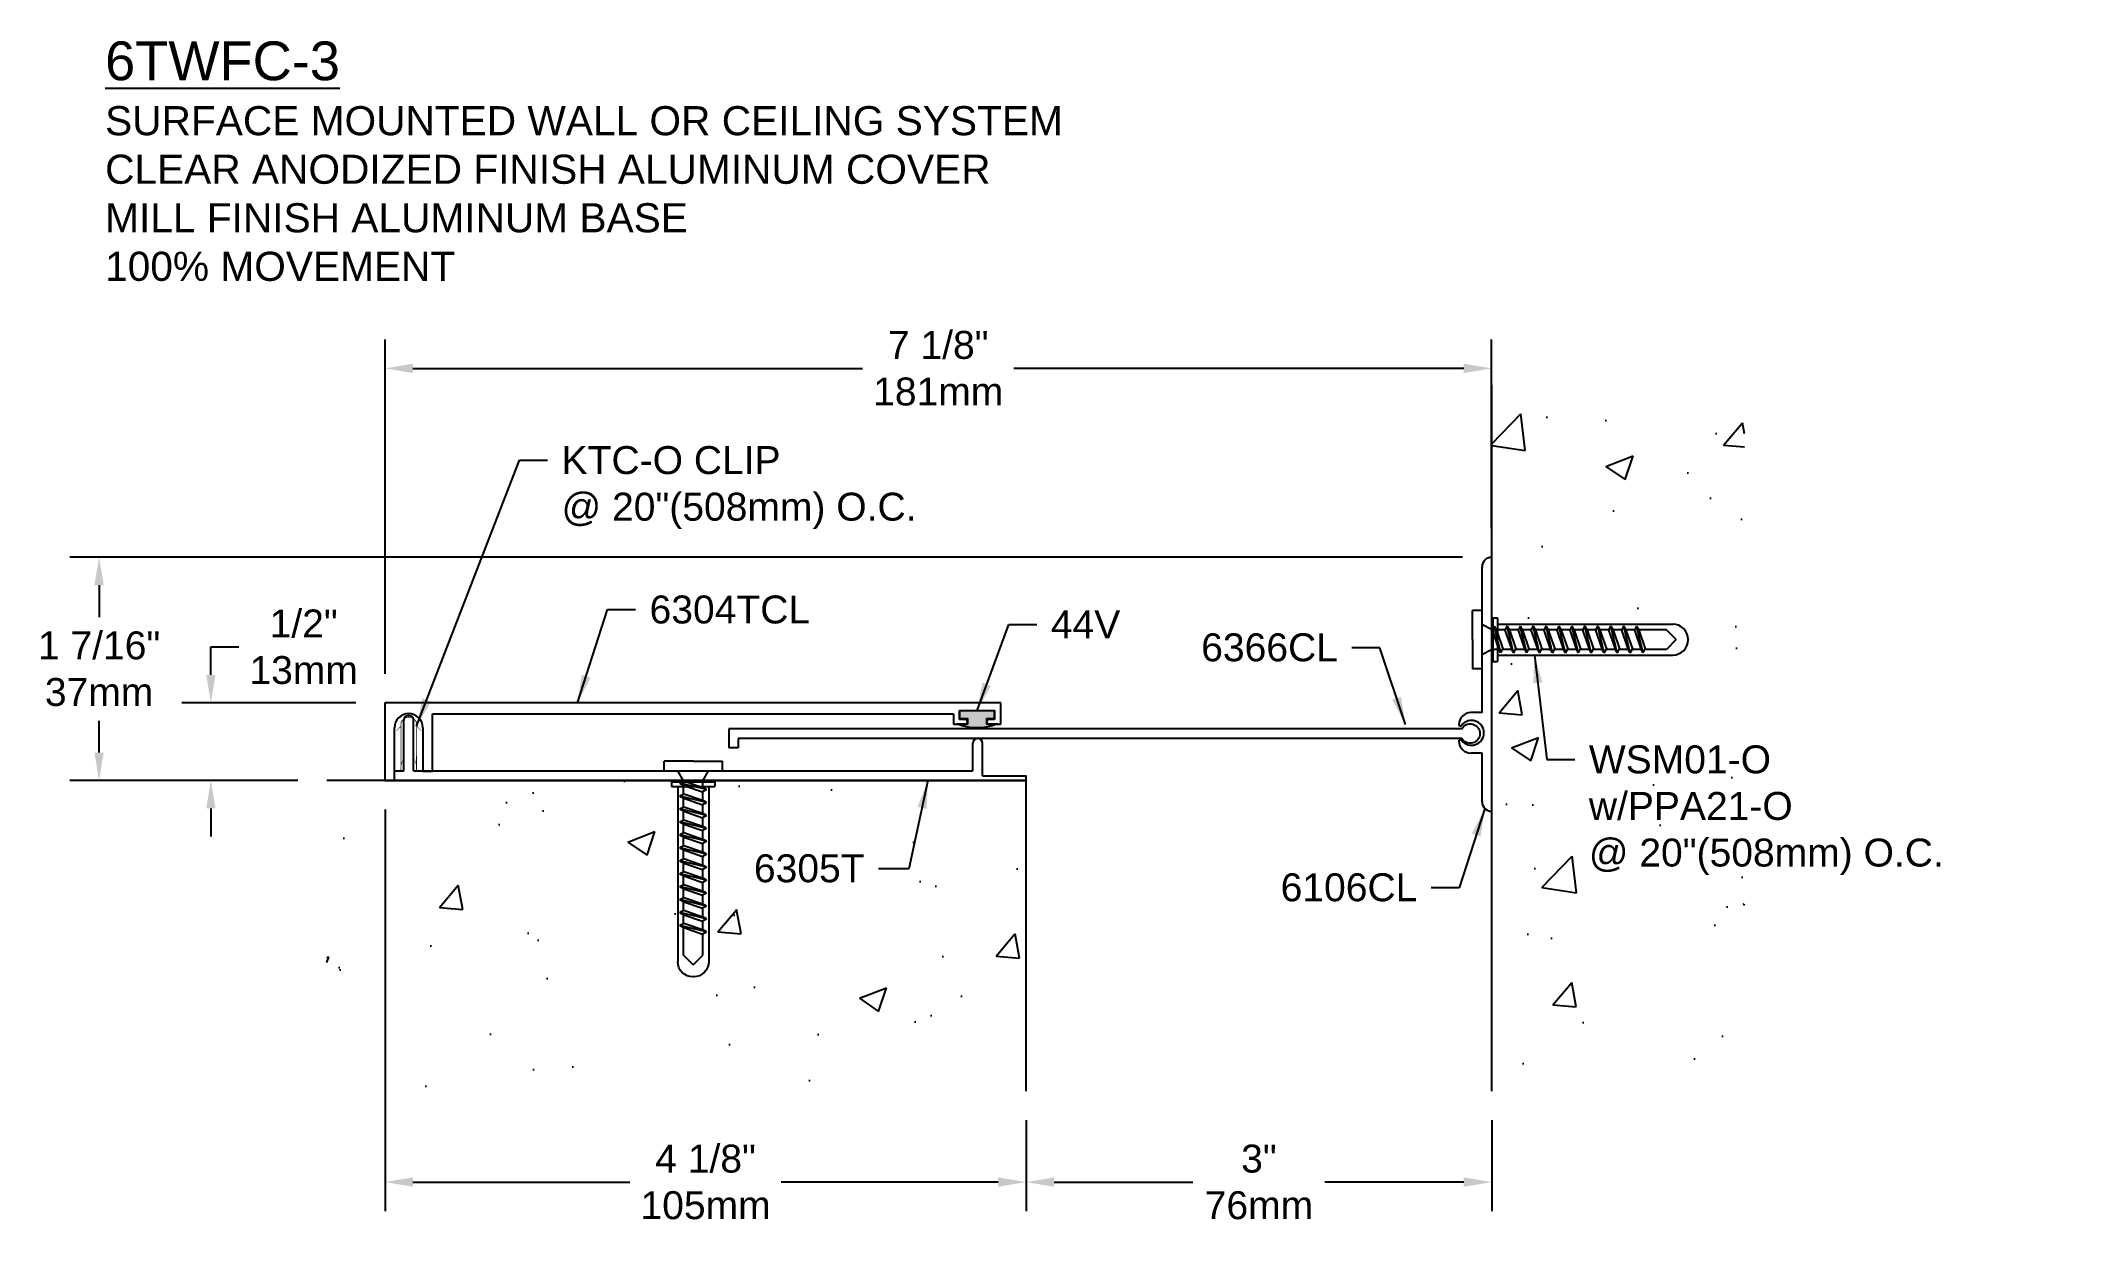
# Model space of a CAD drawing. Header units: inches. Extents: x 0.7 to 13.8, y -0.6 to 7.1.
import ezdxf

# ---------------------------------------------------------------- set-up
doc = ezdxf.new("R2010")
doc.units = ezdxf.units.IN
doc.header["$MEASUREMENT"] = 0
for name, color, linetype in [('Anchors', 4, 'Continuous'), ('Conditions', 1, 'Continuous'), ('Dimensions', 3, 'Continuous'), ('Fillers', 2, 'Continuous'), ('Text', 2, 'Continuous')]:
    doc.layers.add(name, color=color, linetype=linetype)
doc.styles.get("Standard").update_dxf_attribs({"font": 'arial.ttf'})
doc.dimstyles.get("Standard").update_dxf_attribs({"dimtxt": 0.18, "dimasz": 0.18, "dimexe": 0.1875, "dimexo": 0.1875, "dimgap": 0.09, "dimtad": 0, "dimtih": 1, "dimtoh": 1, "dimdec": 4, "dimzin": 0, "dimdsep": 46, "dimlunit": 4, "dimtxsty": 'Standard', "dimcen": 0.09, "dimadec": 0, "dimazin": 0, "dimtfac": 1, "dimtdec": 4, "dimtofl": 0, "dimtmove": 0, "dimatfit": 3, "dimfxl": 0, "dimfrac": 2, "dimtolj": 1, "dimtzin": 0, "dimarcsym": 0})

# ---------------------------------------------------------------- blocks, each defined once
blk = doc.blocks.new('A$CB395')
for p, q in [((0.376, 0.062), (0.376, 0.134)), ((0.56, 0.212), (0.558, 0.212)), ((0.636, 0.062), (0.636, 0.134)), ((0.001, 0), (0.001, 0.001)), ((0.001, 0), (1.636, 0)), ((0.062, 0.062), (0.376, 0.062)), ((0.636, 0.062), (1.575, 0.062)), ((1.636, 0), (1.636, 0.001))]:
    blk.add_line(p, q)
for centre, radius, start, end in [((0.454, 0.134), 0.078, 91.7198, 180), ((0.506, 0.13), 0.08, 126.9024, 53.1301), ((0.452, 0.202), 0.01, 306.9024, 91.7198), ((0.56, 0.202), 0.01, 90, 233.1301), ((0.558, 0.134), 0.078, 0, 90), ((0.062, 0.001), 0.061, 90, 180), ((1.575, 0.001), 0.061, 0, 90)]:
    blk.add_arc(centre, radius, start, end)
blk = doc.blocks.new('6106')
blk.add_blockref('A$CB395', (3.627, 2.585))
blk = doc.blocks.new('6305T')
for p, q in [((-3.978, 0.419), (-3.976, 0.419)), ((-4.008, 0.062), (-4.008, 0.389)), ((-3.946, 0.062), (-3.946, 0.389)), ((-0.312, 0.27), (-0.31, 0.27)), ((-0.342, 0.062), (-0.342, 0.24)), ((-0.28, 0.031), (-0.28, 0.24)), ((-4.068, 0), (-4.068, 0.062)), ((-4.068, 0.062), (-4.008, 0.062)), ((-4.068, 0), (0, 0)), ((-3.946, 0.062), (-0.342, 0.062)), ((-0.28, 0.031), (0, 0.031)), ((0, 0), (0, 0.031))]:
    blk.add_line(p, q)
for centre, start, end in [((-3.978, 0.389), 90, 180), ((-3.976, 0.389), 0, 90), ((-0.312, 0.24), 90, 180), ((-0.31, 0.24), 0, 90)]:
    blk.add_arc(centre, 0.03, start, end)
blk = doc.blocks.new('6304T')
for p, q in [((-0.062, 0.5), (-0.062, 0)), ((3.905, 0.5), (-0.062, 0.5)), ((0.245, 0.43), (3.6, 0.43)), ((0.245, 0.06), (0.245, 0.43)), ((3.6, 0.43), (3.6, 0.362)), ((3.64, 0.45), (3.865, 0.45)), ((3.64, 0.392), (3.64, 0.45)), ((3.865, 0.45), (3.865, 0.392)), ((3.905, 0.362), (3.905, 0.5)), ((0, 0), (0, 0.339)), ((0.183, 0.339), (0.183, 0.06)), ((3.6, 0.362), (3.676, 0.362)), ((3.676, 0.392), (3.64, 0.392)), ((3.69, 0.376), (3.69, 0.378)), ((3.815, 0.378), (3.815, 0.376)), ((3.865, 0.392), (3.829, 0.392)), ((3.829, 0.362), (3.905, 0.362)), ((-0.062, 0), (0, 0)), ((0.183, 0.06), (0.245, 0.06))]:
    blk.add_line(p, q)
for centre, radius, start, end in [((0.091, 0.339), 0.0915, 0, 180), ((3.676, 0.378), 0.014, 0, 90), ((3.676, 0.376), 0.014, 270, 360), ((3.829, 0.378), 0.014, 90, 180), ((3.829, 0.376), 0.014, 180, 270)]:
    blk.add_arc(centre, radius, start, end)
blk = doc.blocks.new('6366')
for p, q in [((-2.51, 0.057), (2.213, 0.057)), ((2.213, 0.057), (2.213, -0.067)), ((-2.51, -0.005), (2.151, -0.005)), ((2.151, -0.005), (2.151, -0.067)), ((2.151, -0.067), (2.213, -0.067))]:
    blk.add_line(p, q)
blk.add_arc((-2.564, 0.026), 0.0625, 29.7357, 330.2643)
blk = doc.blocks.new('44v')
blk.add_hatch(color=256).paths.add_polyline_path([(0.11, 0), (-0.11, 0), (-0.11, -0.053), (-0.06, -0.053), (-0.06, -0.086), (-0.13, -0.086, 0.199136), (0.131, -0.086), (0.061, -0.086), (0.061, -0.054), (0.11, -0.054)])
blk.add_lwpolyline([(-0.13, -0.086), (-0.06, -0.086), (-0.06, -0.053), (-0.11, -0.053), (-0.11, 0), (0.11, 0), (0.11, -0.054), (0.061, -0.054), (0.061, -0.086), (0.131, -0.086, -0.199136)], format="xyb", close=True)
blk = doc.blocks.new('A$CB5')
for points in [[(0, 0.252, 0, 0.005, 0), (0.04, 0.291, 0.005, 0.005, 0)], [(0.183, 0.252, 0, 0.005, 0), (0.142, 0.294, 0.005, 0.005, 0)], [(0.06, 0.097, 0, 0.005, 0), (0.041, 0.041, 0.005, 0.005, 0)], [(0.122, 0.097, 0, 0.005, 0), (0.142, 0.041, 0.005, 0.005, 0)]]:
    blk.add_lwpolyline(points, format="xyseb")
at = {"const_width": 0.005}
for points in [[(0.041, 0.313), (0.041, 0.014, -0.414214), (0.031, 0.004), (0.003, 0.004)], [(0.041, 0.313, -0.804927), (0.143, 0.307, 0.586365)], [(0.143, 0.307), (0.141, 0.013, 0.4154), (0.151, 0.003), (0.183, 0.003)]]:
    blk.add_lwpolyline(points, format="xyb", dxfattribs=at)
blk = doc.blocks.new('tclip')
blk.add_blockref('A$CB5', (3.433, 2.823))
blk = doc.blocks.new('WSM01')
for p, q in [((0.005, 0.063), (-0.183, 0.063)), ((-0.183, 0.001), (-0.183, 0.063)), ((0.192, 0.001), (-0.183, 0.001)), ((-0.058, -0.064), (-0.093, 0.001)), ((0.005, 0.063), (0.192, 0.063)), ((0.067, -0.064), (0.103, 0.001)), ((0.192, 0.001), (0.192, 0.063)), ((-0.081, -0.12), (0.091, -0.078)), ((-0.081, -0.12), (-0.055, -0.106)), ((-0.081, -0.12), (-0.055, -0.134)), ((-0.058, -0.107), (-0.058, -0.064)), ((0.067, -0.064), (-0.058, -0.064)), ((0.065, -0.064), (-0.055, -0.106)), ((0.065, -0.093), (-0.055, -0.134)), ((0.091, -0.078), (0.065, -0.064)), ((0.091, -0.078), (0.065, -0.093)), ((0.067, -0.065), (0.067, -0.064)), ((0.067, -0.149), (0.067, -0.092)), ((-0.081, -0.203), (0.091, -0.162)), ((-0.081, -0.203), (-0.055, -0.189)), ((-0.081, -0.203), (-0.055, -0.218)), ((-0.081, -0.287), (0.091, -0.245)), ((-0.058, -0.191), (-0.058, -0.133)), ((-0.058, -0.274), (-0.058, -0.216)), ((0.065, -0.147), (-0.055, -0.189)), ((0.065, -0.176), (-0.055, -0.218)), ((0.065, -0.231), (-0.055, -0.272)), ((0.065, -0.259), (-0.055, -0.301)), ((0.091, -0.162), (0.065, -0.147)), ((0.091, -0.162), (0.065, -0.176)), ((0.091, -0.245), (0.065, -0.231)), ((0.091, -0.245), (0.065, -0.259)), ((0.067, -0.232), (0.067, -0.175)), ((0.067, -0.315), (0.067, -0.258)), ((-0.081, -0.287), (-0.055, -0.272)), ((-0.081, -0.287), (-0.055, -0.301)), ((-0.081, -0.37), (0.091, -0.328)), ((-0.081, -0.37), (-0.055, -0.356)), ((-0.081, -0.37), (-0.055, -0.384)), ((-0.058, -0.357), (-0.058, -0.3)), ((-0.058, -0.441), (-0.058, -0.383)), ((0.065, -0.314), (-0.055, -0.356)), ((0.065, -0.343), (-0.055, -0.384)), ((0.091, -0.328), (0.065, -0.314)), ((0.091, -0.328), (0.065, -0.343)), ((0.067, -0.399), (0.067, -0.342)), ((-0.081, -0.453), (0.091, -0.412)), ((-0.081, -0.453), (-0.055, -0.439)), ((-0.081, -0.453), (-0.055, -0.468)), ((-0.081, -0.537), (0.091, -0.495)), ((-0.081, -0.537), (-0.055, -0.522)), ((-0.058, -0.524), (-0.058, -0.466)), ((0.065, -0.397), (-0.055, -0.439)), ((0.065, -0.426), (-0.055, -0.468)), ((0.065, -0.481), (-0.055, -0.522)), ((0.065, -0.509), (-0.055, -0.551)), ((0.091, -0.412), (0.065, -0.397)), ((0.091, -0.412), (0.065, -0.426)), ((0.091, -0.495), (0.065, -0.481)), ((0.091, -0.495), (0.065, -0.509)), ((0.067, -0.482), (0.067, -0.425)), ((0.067, -0.565), (0.067, -0.508)), ((-0.081, -0.537), (-0.055, -0.551)), ((-0.081, -0.62), (0.091, -0.578)), ((-0.081, -0.62), (-0.055, -0.606)), ((-0.081, -0.62), (-0.055, -0.634)), ((-0.058, -0.607), (-0.058, -0.55)), ((-0.058, -0.691), (-0.058, -0.633)), ((0.065, -0.564), (-0.055, -0.606)), ((0.065, -0.593), (-0.055, -0.634)), ((0.065, -0.647), (-0.055, -0.689)), ((0.091, -0.578), (0.065, -0.564)), ((0.091, -0.578), (0.065, -0.593)), ((0.091, -0.662), (0.065, -0.647)), ((0.067, -0.649), (0.067, -0.592)), ((-0.081, -0.703), (0.091, -0.662)), ((-0.081, -0.703), (-0.055, -0.689)), ((-0.081, -0.703), (-0.055, -0.718)), ((-0.081, -0.787), (0.091, -0.745)), ((-0.081, -0.787), (-0.055, -0.772)), ((-0.081, -0.787), (-0.055, -0.801)), ((-0.058, -0.774), (-0.058, -0.716)), ((0.065, -0.676), (-0.055, -0.718)), ((0.065, -0.731), (-0.055, -0.772)), ((0.065, -0.759), (-0.055, -0.801)), ((0.091, -0.662), (0.065, -0.676)), ((0.091, -0.745), (0.065, -0.731)), ((0.091, -0.745), (0.065, -0.759)), ((0.067, -0.732), (0.067, -0.675)), ((0.067, -0.815), (0.067, -0.758)), ((-0.081, -0.87), (0.091, -0.828)), ((-0.081, -0.87), (-0.055, -0.856)), ((-0.081, -0.87), (-0.055, -0.884)), ((-0.081, -0.953), (0.091, -0.912)), ((-0.058, -0.857), (-0.058, -0.8)), ((-0.058, -0.941), (-0.058, -0.883)), ((0.065, -0.814), (-0.055, -0.856)), ((0.065, -0.843), (-0.055, -0.884)), ((0.065, -0.897), (-0.055, -0.939)), ((0.091, -0.828), (0.065, -0.814)), ((0.091, -0.828), (0.065, -0.843)), ((0.091, -0.912), (0.065, -0.897)), ((0.091, -0.912), (0.065, -0.926)), ((0.067, -0.899), (0.067, -0.842)), ((-0.081, -0.953), (-0.055, -0.939)), ((-0.081, -0.953), (-0.055, -0.968)), ((-0.081, -1.037), (0.091, -0.995)), ((-0.081, -1.037), (-0.055, -1.022)), ((-0.081, -1.037), (-0.055, -1.051)), ((-0.058, -1.024), (-0.058, -0.966)), ((-0.058, -1.187), (-0.058, -1.05)), ((0.065, -0.926), (-0.055, -0.968)), ((0.065, -0.981), (-0.055, -1.022)), ((0.065, -1.009), (-0.055, -1.051)), ((0.091, -0.995), (0.065, -0.981)), ((0.091, -0.995), (0.065, -1.009)), ((0.067, -0.982), (0.067, -0.925)), ((0.067, -1.187), (0.067, -1.008)), ((0.005, -1.249), (-0.058, -1.187)), ((0.005, -1.249), (0.067, -1.187))]:
    blk.add_line(p, q)
blk = doc.blocks.new('PPA21')
for p, q in [((0.14, 0.03), (-0.14, 0.03)), ((-0.14, 0.03), (-0.14, 0)), ((0.14, 0), (-0.14, 0)), ((-0.1, 0), (-0.1, -1.128)), ((0.1, 0), (0.1, -1.128)), ((0.14, 0.03), (0.14, 0)), ((0.001, -1.227), (-0.001, -1.227))]:
    blk.add_line(p, q)
for centre, start, end in [((-0.001, -1.128), 180, 270), ((0.001, -1.128), 270, 0)]:
    blk.add_arc(centre, 0.099, start, end)
blk = doc.blocks.new('*D11')
at = {"layer": 'Defpoints', "color": 0}
for p in [(7.019, 0.385), (10.019, 0.385), (7.019, -0.201)]:
    blk.add_point(p, dxfattribs=at)
at = {"layer": 'Dimensions', "color": 0, "lineweight": -2}
for p, q in [((7.019, 0.198), (7.019, -0.389)), ((10.019, 0.198), (10.019, -0.389)), ((7.199, -0.201), (8.093, -0.201)), ((9.839, -0.201), (8.944, -0.201))]:
    blk.add_line(p, q, dxfattribs=at)
at = {"layer": 'Dimensions', "color": 0}
for points in [[(7.199, -0.171), (7.199, -0.231), (7.019, -0.201)], [(9.839, -0.171), (9.839, -0.231), (10.019, -0.201)]]:
    blk.add_solid(points, dxfattribs=at)
at = {"layer": 'Dimensions', "color": 0, "insert": (8.519, -0.201), "char_height": 0.18, "attachment_point": 5}
blk.add_mtext('\\A1;3"\\P76mm', dxfattribs=at)
blk = doc.blocks.new('*D12')
at = {"layer": 'Defpoints', "color": 0}
for p in [(2.889, 2.385), (7.019, 0.385), (2.889, -0.201)]:
    blk.add_point(p, dxfattribs=at)
at = {"layer": 'Dimensions', "color": 0, "lineweight": -2}
for p, q in [((2.889, 2.198), (2.889, -0.389)), ((7.019, 0.198), (7.019, -0.389)), ((3.069, -0.201), (4.466, -0.201)), ((6.839, -0.201), (5.441, -0.201))]:
    blk.add_line(p, q, dxfattribs=at)
at = {"layer": 'Dimensions', "color": 0}
for points in [[(3.069, -0.171), (3.069, -0.231), (2.889, -0.201)], [(6.839, -0.171), (6.839, -0.231), (7.019, -0.201)]]:
    blk.add_solid(points, dxfattribs=at)
at = {"layer": 'Dimensions', "color": 0, "insert": (4.954, -0.201), "char_height": 0.18, "attachment_point": 5}
blk.add_mtext('\\A1;4 1/8"\\P105mm', dxfattribs=at)
blk = doc.blocks.new('*D13')
at = {"layer": 'Defpoints', "color": 0}
for p in [(1.767, 2.885), (2.889, 2.885), (2.514, 2.385)]:
    blk.add_point(p, dxfattribs=at)
at = {"layer": 'Dimensions', "color": 0, "lineweight": -2}
for p, q in [((1.767, 3.065), (1.767, 3.245)), ((1.767, 3.245), (1.947, 3.245)), ((2.701, 2.885), (1.58, 2.885)), ((2.327, 2.385), (1.58, 2.385)), ((1.767, 2.205), (1.767, 2.025))]:
    blk.add_line(p, q, dxfattribs=at)
at = {"layer": 'Dimensions', "color": 0}
for points in [[(1.737, 3.065), (1.797, 3.065), (1.767, 2.885)], [(1.737, 2.205), (1.797, 2.205), (1.767, 2.385)]]:
    blk.add_solid(points, dxfattribs=at)
at = {"layer": 'Dimensions', "color": 0, "insert": (2.365, 3.245), "char_height": 0.18, "attachment_point": 5}
blk.add_mtext('\\A1;1/2"\\P13mm', dxfattribs=at)
blk = doc.blocks.new('*D14')
at = {"layer": 'Defpoints', "color": 0}
for p in [(1.047, 3.823), (10.018, 3.823), (2.514, 2.385)]:
    blk.add_point(p, dxfattribs=at)
at = {"layer": 'Dimensions', "color": 0, "lineweight": -2}
for p, q in [((9.83, 3.823), (0.859, 3.823)), ((1.047, 3.643), (1.047, 3.437)), ((1.047, 2.565), (1.047, 2.77)), ((2.327, 2.385), (0.859, 2.385))]:
    blk.add_line(p, q, dxfattribs=at)
at = {"layer": 'Dimensions', "color": 0}
for points in [[(1.017, 3.643), (1.077, 3.643), (1.047, 3.823)], [(1.017, 2.565), (1.077, 2.565), (1.047, 2.385)]]:
    blk.add_solid(points, dxfattribs=at)
at = {"layer": 'Dimensions', "color": 0, "insert": (1.047, 3.104), "char_height": 0.18, "attachment_point": 5}
blk.add_mtext('\\A1;1 7/16"\\P37mm', dxfattribs=at)
blk = doc.blocks.new('*D15')
at = {"layer": 'Defpoints', "color": 0}
for p in [(10.018, 5.039), (10.018, 3.823), (2.889, 2.885)]:
    blk.add_point(p, dxfattribs=at)
at = {"layer": 'Dimensions', "color": 0, "lineweight": -2}
for p, q in [((2.889, 3.073), (2.889, 5.226)), ((10.018, 4.01), (10.018, 5.226)), ((3.069, 5.039), (5.966, 5.039)), ((9.838, 5.039), (6.94, 5.039))]:
    blk.add_line(p, q, dxfattribs=at)
at = {"layer": 'Dimensions', "color": 0}
for points in [[(3.069, 5.069), (3.069, 5.009), (2.889, 5.039)], [(9.838, 5.069), (9.838, 5.009), (10.018, 5.039)]]:
    blk.add_solid(points, dxfattribs=at)
at = {"layer": 'Dimensions', "color": 0, "insert": (6.453, 5.039), "char_height": 0.18, "attachment_point": 5}
blk.add_mtext('\\A1;7 1/8"\\P181mm', dxfattribs=at)

msp = doc.modelspace()

# ---------------------------------------------------------------- hatches: boundary and pattern name
at = {"layer": 'Conditions'}
h = msp.add_hatch(dxfattribs=at)
h.set_pattern_fill('AR-CONC', color=256, scale=0.25, style=0)
h.paths.add_polyline_path([(11.64612, 4.93247), (10.01852, 4.93247), (10.01852, 3.43221), (10.05652, 3.43221), (10.05652, 3.39221), (11.18443, 3.39221, -0.41421356), (11.28343, 3.29321), (11.28343, 3.29121, -0.41421356), (11.18443, 3.19221), (10.05652, 3.19221), (10.05652, 3.15221), (10.01852, 3.15221), (10.01852, 0.38521), (11.64612, 0.38521)])
h.paths.add_polyline_path([(4.77452, 2.34721), (4.73452, 2.34721), (4.73452, 2.38521), (2.51445, 2.38521), (2.51445, 0.38521), (7.01852, 0.38521), (7.01852, 2.38521), (5.01452, 2.38521), (5.01452, 2.34721), (4.97452, 2.34721), (4.97452, 1.2193, -0.41421356), (4.87552, 1.1203), (4.87352, 1.1203, -0.41421356), (4.77452, 1.2193)])
h.paths.add_polyline_path([(11.48123, 2.86991), (13.82258, 2.86991), (13.82258, 2.2406), (11.48123, 2.2406)], flags=9)

# ---------------------------------------------------------------- linework, layer by layer
for points in [[(10.01852, 0.38521), (10.01852, 4.93247)], [(7.01852, 0.38521), (7.01852, 2.38521), (2.51445, 2.38521)]]:
    msp.add_lwpolyline(points, dxfattribs=at)

# ---------------------------------------------------------------- block references
at = {"rotation": 90}
msp.add_blockref('6106', (12.60397, -1.44092), dxfattribs=at)
for name, p in [('6304T', (2.95052, 2.38521)), ('6305T', (7.01852, 2.38521))]:
    msp.add_blockref(name, p)
at = {"xscale": -1}
msp.add_blockref('6366', (7.31601, 2.66145), dxfattribs=at)
at = {"layer": 'Anchors', "rotation": 89.9999999999999}
for name, p in [('WSM01', (9.95705, 3.28732)), ('PPA21', (10.05652, 3.29221))]:
    msp.add_blockref(name, p, dxfattribs=at)
at = {"layer": 'Anchors'}
msp.add_blockref('tclip', (-0.48244, -0.38104), dxfattribs=at)
at = {"layer": 'Anchors', "xscale": -1}
for name, p in [('WSM01', (4.87941, 2.44667)), ('PPA21', (4.87452, 2.34721))]:
    msp.add_blockref(name, p, dxfattribs=at)
at = {"layer": 'Fillers'}
msp.add_blockref('44v', (6.70302, 2.83521), dxfattribs=at)

# ---------------------------------------------------------------- texts
at = {"layer": 'Text', "insert": (1.08568, 7.14464), "char_height": 0.25, "width": 6.375, "attachment_point": 1}
msp.add_mtext('{\\L6TWFC-3\\P\\H0.75x;\\lSURFACE MOUNTED WALL OR CEILING SYSTEM\\PCLEAR ANODIZED FINISH ALUMINUM COVER\\PMILL FINISH ALUMINUM BASE\\P100% MOVEMENT}', dxfattribs=at)
at = {"layer": 'Text', "char_height": 0.18}
for s, insert, attachment_point in [('KTC-O CLIP\\P@ 20"(508mm) O.C.', (4.02645, 4.5385), 1), ('\\A1;6304TCL', (4.59325, 3.57641), 1), ('44V', (7.17848, 3.4802), 1), ('\\A1;6366CL', (9.0279, 3.15024), 9), ('WSM01-O\\Pw/PPA21-O\\P@ 20"(508mm) O.C.', (10.64451, 2.61125), 1), ('\\A1;6305T', (5.97855, 1.72728), 9), ('6106CL', (9.53957, 1.6049), 9)]:
    msp.add_mtext(s, dxfattribs=dict(at, insert=insert, attachment_point=attachment_point))

# ---------------------------------------------------------------- dimensions: what is measured, and where the dimension line sits
at = {"layer": 'Dimensions'}
dim = msp.add_linear_dim(base=(10.01752, 5.0388), p1=(2.88852, 2.88521), p2=(10.01752, 3.82271), text='<>\\P181mm', dimstyle='Standard', dxfattribs=at)
dim.commit()
dim.dimension.update_dxf_attribs({"geometry": '*D15', "text_midpoint": (6.45302, 5.0388), "dimtype": 160})
dim = msp.add_linear_dim(base=(1.04662, 3.82271), p1=(2.51445, 2.38521), p2=(10.01752, 3.82271), angle=90, text='<>\\P37mm', dimstyle='Standard', dxfattribs=at)
dim.commit()
dim.dimension.update_dxf_attribs({"geometry": '*D14', "text_midpoint": (1.04662, 3.10396)})
dim = msp.add_linear_dim(base=(1.76745, 2.88521), p1=(2.51445, 2.38521), p2=(2.88852, 2.88521), angle=90, text='<>\\P13mm', dimstyle='Standard', dxfattribs=at)
dim.commit()
dim.dimension.update_dxf_attribs({"geometry": '*D13', "text_midpoint": (2.36498, 3.24521), "dimtype": 160})
for base, p1, p2, text, picture, middle in [((2.88852, -0.20136), (7.01852, 0.38521), (2.88852, 2.38521), '<>\\P105mm', '*D12', (4.95352, -0.20136)), ((7.01852, -0.20136), (10.01852, 0.38521), (7.01852, 0.38521), '<>\\P76mm', '*D11', (8.51852, -0.20136))]:
    dim = msp.add_linear_dim(base=base, p1=p1, p2=p2, text=text, dimstyle='Standard', dxfattribs=at)
    dim.commit()
    dim.dimension.update_dxf_attribs({"geometry": picture, "text_midpoint": middle})

# ---------------------------------------------------------------- leaders
at = {"layer": 'Text', "annotation_type": 0, "has_hookline": 1}
for points, hookline_direction, text_width in [([(3.09269, 2.7355), (3.75645, 4.4485), (3.93645, 4.4485)], 0, 2.25135), ([(4.1297, 2.88521), (4.32325, 3.48641), (4.50325, 3.48641)], 0, 1.01603), ([(6.70302, 2.83521), (6.90848, 3.3902), (7.08848, 3.3902)], 0, 0.44226), ([(9.4632, 2.74471), (9.2979, 3.24024), (9.1179, 3.24024)], 1, 0.86243), ([(10.29439, 3.19221), (10.37451, 2.52125), (10.55451, 2.52125)], 0, 2.25135), ([(6.38668, 2.38521), (6.2646, 1.81728), (6.06855, 1.81728)], 1, 0.69851), ([(9.97438, 2.20558), (9.80957, 1.6949), (9.62957, 1.6949)], 1, 0.86243)]:
    msp.add_leader(points, dimstyle='Standard', override={"dimgap": 0.09, "dimtad": 0}, dxfattribs=dict(at, hookline_direction=hookline_direction, text_width=text_width))

doc.saveas('drawing.dxf')
